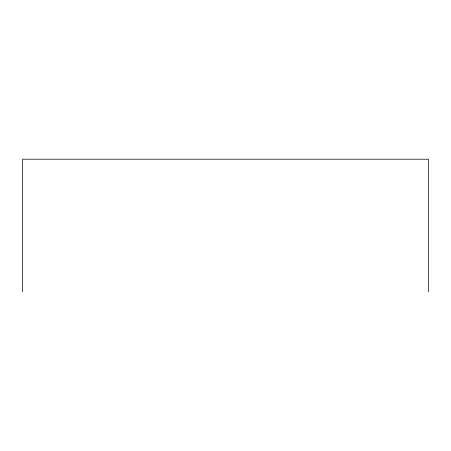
<?xml version="1.0" encoding="UTF-8"?>
<svg xmlns="http://www.w3.org/2000/svg" width="451" height="451" viewBox="0 0 451 451"><rect width="100%" height="100%" fill="white"/><g stroke="black" fill="none" stroke-linecap="round" stroke-linejoin="round"><path stroke-width="0.68" d="M428.45 291.797L428.45 159.203L22.55 159.203L22.55 291.797"/></g></svg>
